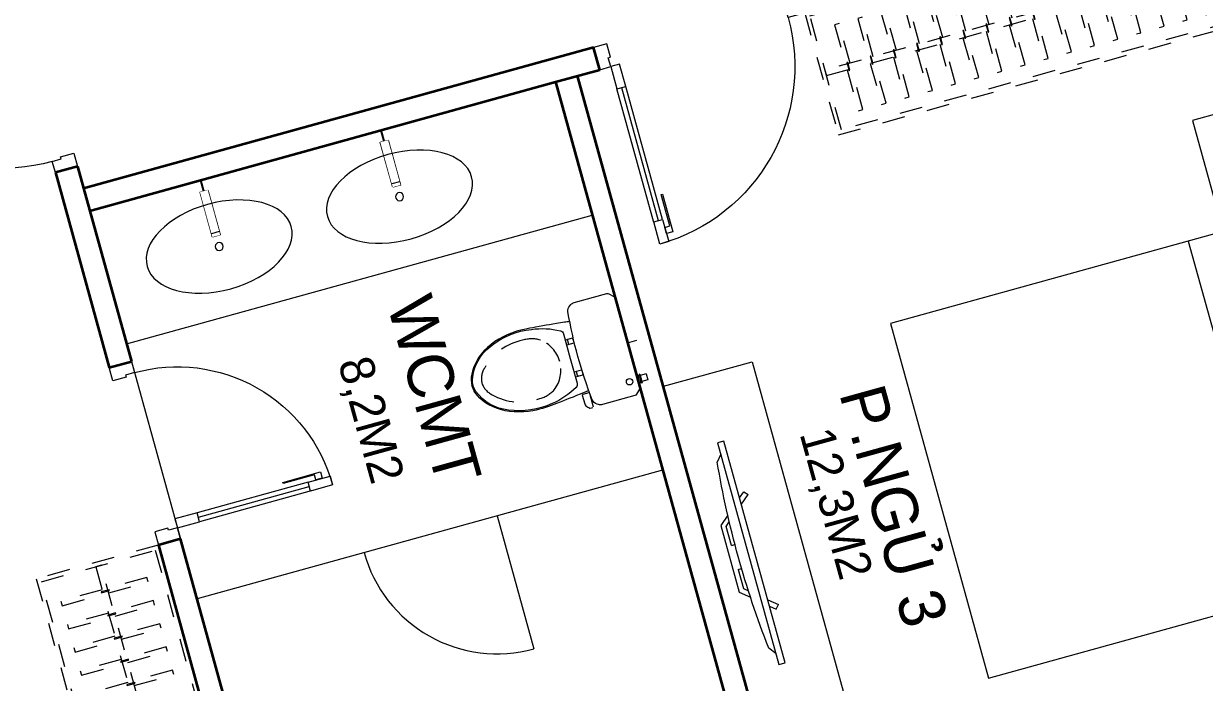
# Model space of a CAD drawing. Header units: metres. Extents: x 568332 to 569219, y 2065964 to 2066430.
# Drawn here: x 568445.01 to 568450.14, y 2066353.79 to 2066356.65 of the extents above; entities that cross this region are included whole.
import ezdxf

# ---------------------------------------------------------------- set-up
doc = ezdxf.new("R2010")
doc.units = ezdxf.units.M
for name, pattern in [('$AUDIT_BAD_LTYPE2', [0]), ('X-5M-G-MB PHONGNGU$0$HIDDEN2', [0.1875, 0.125, -0.0625]), ('xref-thap C (mb tang 32-2)$0$HIDDEN', [0.375, 0.25, -0.125])]:
    doc.linetypes.add(name, pattern=pattern)
doc.layers.get('0').update_dxf_attribs({"linetype": 'CONTINUOUS'})
doc.layers.get('DEFPOINTS').update_dxf_attribs({"linetype": 'CONTINUOUS'})
for name, color, linetype, lineweight in [('-DIM', 9, 'CONTINUOUS', 13), ('-DOOR', 137, 'CONTINUOUS', 9), ('-FURNITURE', 46, 'CONTINUOUS', 9), ('-HATCH', 8, 'CONTINUOUS', 5), ('-TEXT', 7, 'CONTINUOUS', 15), ('-WALL', 4, 'CONTINUOUS', 35), ('TEXT25', 2, 'CONTINUOUS', 13)]:
    doc.layers.add(name, color=color, linetype=linetype, lineweight=lineweight)
doc.styles.add('T1', font='', dxfattribs={"height": 200})
doc.styles.add('vnavanth', font='', dxfattribs={"width": 0.8})
doc.styles.get('T1').set_extended_font_data('VNgeometric Light')
doc.styles.get('vnavanth').set_extended_font_data('.VnAvantH')

# ---------------------------------------------------------------- blocks, each defined once
blk = doc.blocks.new('*U149')
at = {"linetype": '$AUDIT_BAD_LTYPE2'}
for p, q in [((70, 100), (70, 699.9999999999982)), ((90, 699.9999999999982), (90, 100))]:
    blk.add_line(p, q, dxfattribs=at)
for points in [[(50, 699.9999999999982), (90, 699.9999999999982), (90, 799.9999999999982), (50, 799.9999999999982), (50, 699.9999999999982)], [(50, 702.9059272893337), (50, 100)], [(50, 100), (90, 100), (90, 0), (50, 0), (50, 100)]]:
    blk.add_lwpolyline(points)
for points in [[(118.2698876160139, 594.5156181119073), (118.2698876160139, 764.1349438079906), (90, 764.1349438079906), (90, 735.8650561920058), (112.6159100928053, 735.8650561920058), (112.6159100928053, 594.5156181119073)], [(0, 0), (50, 0), (50, -40), (60, -40), (60, -99.99999999999272), (0, -99.99999999999272)], [(899.9999999999982, 1.3252863207713e-28), (849.9999999999982, 1.3252863207713e-28), (849.9999999999982, -40.00000000000001), (839.9999999999982, -40.00000000000001), (839.9999999999982, -99.99999999999272), (899.9999999999982, -99.99999999999272)]]:
    blk.add_lwpolyline(points, close=True)
at = {"linetype": '$AUDIT_BAD_LTYPE2', "ltscale": 0.3}
blk.add_arc((50, 0), 799.9999999999982, 0, 90, dxfattribs=at)
blk = doc.blocks.new('*U18')
at = {"linetype": '$AUDIT_BAD_LTYPE2'}
for p, q in [((70, 100), (69.99999999999999, 599.9999999999982)), ((89.99999999999999, 599.9999999999982), (90, 100))]:
    blk.add_line(p, q, dxfattribs=at)
for points in [[(49.99999999999999, 599.9999999999982), (89.99999999999999, 599.9999999999982), (89.99999999999999, 699.9999999999982), (49.99999999999999, 699.9999999999982), (49.99999999999999, 599.9999999999982)], [(49.99999999999999, 602.9059272893337), (50, 100)], [(50, 100), (90, 100), (90, 0), (50, 0), (50, 100)]]:
    blk.add_lwpolyline(points)
for points in [[(118.2698876160139, 494.5156181119073), (118.2698876160139, 664.1349438079906), (89.99999999999999, 664.1349438079906), (89.99999999999999, 635.8650561920058), (112.6159100928053, 635.8650561920058), (112.6159100928053, 494.5156181119073)], [(0, 0), (50, 0), (50, -40), (60, -40), (60, -100.0001724930698), (0, -100.0001724930698)], [(799.9999999999982, 7.105427357601134e-15), (749.9999999999982, 7.105427357601134e-15), (749.9999999999982, -40), (739.9999999999982, -40), (739.9999999999982, -100.0001724930698), (799.9999999999982, -100.0001724930698)]]:
    blk.add_lwpolyline(points, close=True)
at = {"linetype": '$AUDIT_BAD_LTYPE2', "ltscale": 0.3}
blk.add_arc((50, 0), 699.9999999999982, 0, 90, dxfattribs=at)
blk = doc.blocks.new('G1600')
for p, q in [((137477.0741823114, -212827.2147267315), (139077.0741823114, -212827.2147267327)), ((137227.6935681712, -213391.7193460799), (137227.6935681718, -213076.8871672568)), ((139326.4547964507, -213391.7193460799), (139326.4547964501, -213076.8871672568)), ((137385.1096575831, -213234.3032566686), (137070.2774787599, -213234.3032566681)), ((139169.0387070388, -213234.3032566686), (139483.870885862, -213234.3032566681))]:
    blk.add_line(p, q)
blk.add_lwpolyline([(137477.074182311, -213484.2147267315), (137477.0741823123, -211484.2147267315), (139077.0741823123, -211484.2147267327), (139077.074182311, -213484.2147267327), (137477.074182311, -213484.2147267315)])
for points in [[(136977.074182316, -213484.2147267311), (136977.0741823163, -212984.3917867657), (137477.0741823113, -212984.3917867661), (137477.074182311, -213484.2147267315)], [(137617.074182311, -213375.2147267316), (137617.0741823112, -212998.7147267316), (138234.5741823112, -212998.714726732), (138234.574182311, -213375.214726732)], [(138937.074182311, -213375.2147267325), (138937.0741823112, -212998.7147267325), (138319.5741823112, -212998.7147267321), (138319.574182311, -213375.2147267321)], [(139577.0741823059, -213484.2147267331), (139577.0741823062, -212984.3917867677), (139077.0741823113, -212984.3917867673), (139077.074182311, -213484.2147267327)]]:
    blk.add_lwpolyline(points, close=True)
for centre, radius in [((137227.6935681715, -213234.3032566684), 157.4160894116067), ((139326.4547964504, -213234.3032566684), 157.4160894116067), ((137227.6935681715, -213234.3032566684), 82.41608941160666), ((139326.4547964504, -213234.3032566684), 82.41608941160666)]:
    blk.add_circle(centre, radius)
blk = doc.blocks.new('*U168')
at = {"linetype": 'X-5M-G-MB PHONGNGU$0$HIDDEN2'}
for points in [[(0, 600.0000000004657), (0, 0), (2181.818181820297, -7.813323814654285e-10), (2181.818181820297, 599.9999999996843)], [(2161.818181820297, 579.999661371611), (2161.818181820297, 19.99966137161111), (20, 20.00000000046566), (20, 580.0000000004657)], [(2161.818181820297, 286.6991212946932), (2161.818181820297, 313.0991212946), (20, 313.0991212953813), (19.99999859370291, 286.6991212952417)], [(113.7817614636733, 319.1750910408318), (109.4317788550979, 319.1750910408318), (109.4317788550979, 280.441767644881), (113.7817614636733, 280.441767644881)], [(227.7817614636733, 319.1750910407849), (223.4317788550979, 319.1750910407849), (223.4317788550979, 280.4417676448341), (227.7817614636733, 280.4417676448341)], [(341.7817614636733, 319.175091040738), (337.4317788550979, 319.175091040738), (337.4317788550979, 280.4417676447872), (341.7817614636733, 280.4417676447872)], [(455.7817614636733, 319.1750910406911), (451.4317788550979, 319.1750910406911), (451.4317788550979, 280.4417676447403), (455.7817614636733, 280.4417676447403)], [(569.7817614636733, 319.1750910406442), (565.431778855098, 319.1750910406442), (565.431778855098, 280.4417676446934), (569.7817614636733, 280.4417676446934)], [(683.7817614636733, 319.1750910405973), (679.431778855098, 319.1750910405973), (679.431778855098, 280.4417676446465), (683.7817614636733, 280.4417676446465)], [(797.7817614636733, 319.1750910405504), (793.431778855098, 319.1750910405504), (793.431778855098, 280.4417676445996), (797.7817614636733, 280.4417676445996)], [(911.7817614636733, 319.1750910405035), (907.431778855098, 319.1750910405035), (907.431778855098, 280.4417676445527), (911.7817614636733, 280.4417676445527)], [(1025.781761463673, 319.1750910404566), (1021.431778855098, 319.1750910404566), (1021.431778855098, 280.4417676445057), (1025.781761463673, 280.4417676445057)], [(1139.781761463673, 319.1750910404097), (1135.431778855098, 319.1750910404097), (1135.431778855098, 280.4417676444588), (1139.781761463673, 280.4417676444588)], [(1253.781761463673, 319.1750910403628), (1249.431778855098, 319.1750910403628), (1249.431778855098, 280.4417676444119), (1253.781761463673, 280.4417676444119)], [(1367.781761463673, 319.1750910403159), (1363.431778855098, 319.1750910403159), (1363.431778855098, 280.441767644365), (1367.781761463673, 280.441767644365)], [(1481.781761463673, 319.175091040269), (1477.431778855098, 319.175091040269), (1477.431778855098, 280.4417676443181), (1481.781761463673, 280.4417676443181)], [(1595.781761463673, 319.175091040222), (1591.431778855098, 319.175091040222), (1591.431778855098, 280.4417676442712), (1595.781761463673, 280.4417676442712)], [(1709.781761463673, 319.1750910401751), (1705.431778855098, 319.1750910401751), (1705.431778855098, 280.4417676442243), (1709.781761463673, 280.4417676442243)], [(1823.781761463673, 319.1750910401282), (1819.431778855098, 319.1750910401282), (1819.431778855098, 280.4417676441774), (1823.781761463673, 280.4417676441774)], [(1937.781761463673, 319.1750910400813), (1933.431778855098, 319.1750910400813), (1933.431778855098, 280.4417676441305), (1937.781761463673, 280.4417676441305)], [(2051.781761463673, 319.1750910400344), (2047.431778855098, 319.1750910400344), (2047.431778855098, 280.4417676440836), (2051.781761463673, 280.4417676440836)]]:
    blk.add_lwpolyline(points, close=True, dxfattribs=at)
for points in [[(122.2409142897814, 313.1103512093413), (122.2409142897814, 515.2497102723445), (100.1765458012815, 515.2497102723445), (100.1765458012815, 313.1103512093413)], [(236.2409142897814, 313.1103512092944), (236.2409142897814, 515.2497102722975), (214.1765458012815, 515.2497102722975), (214.1765458012815, 313.1103512092944)], [(350.2409142897814, 313.1103512092475), (350.2409142897814, 515.2497102722507), (328.1765458012815, 515.2497102722507), (328.1765458012815, 313.1103512092475)], [(464.2409142897814, 313.1103512092006), (464.2409142897814, 515.2497102722037), (442.1765458012815, 515.2497102722037), (442.1765458012815, 313.1103512092006)], [(578.2409142897814, 313.1103512091537), (578.2409142897814, 515.2497102721569), (556.1765458012815, 515.2497102721569), (556.1765458012815, 313.1103512091537)], [(692.2409142897814, 313.1103512091068), (692.2409142897814, 515.24971027211), (670.1765458012815, 515.24971027211), (670.1765458012815, 313.1103512091068)], [(806.2409142897814, 313.1103512090599), (806.2409142897814, 515.249710272063), (784.1765458012815, 515.249710272063), (784.1765458012815, 313.1103512090599)], [(920.2409142897814, 313.110351209013), (920.2409142897814, 515.2497102720162), (898.1765458012815, 515.2497102720162), (898.1765458012815, 313.110351209013)], [(1034.240914289781, 313.1103512089661), (1034.240914289781, 515.2497102719692), (1012.176545801281, 515.2497102719692), (1012.176545801281, 313.1103512089661)], [(1148.240914289781, 313.1103512089192), (1148.240914289781, 515.2497102719224), (1126.176545801281, 515.2497102719224), (1126.176545801281, 313.1103512089192)], [(1262.240914289781, 313.1103512088723), (1262.240914289781, 515.2497102718754), (1240.176545801281, 515.2497102718754), (1240.176545801281, 313.1103512088723)], [(1376.240914289781, 313.1103512088254), (1376.240914289781, 515.2497102718285), (1354.176545801281, 515.2497102718285), (1354.176545801281, 313.1103512088254)], [(1490.240914289781, 313.1103512087785), (1490.240914289781, 515.2497102717816), (1468.176545801281, 515.2497102717816), (1468.176545801281, 313.1103512087785)], [(1604.240914289781, 313.1103512087315), (1604.240914289781, 515.2497102717347), (1582.176545801281, 515.2497102717347), (1582.176545801281, 313.1103512087315)], [(1718.240914289781, 313.1103512086846), (1718.240914289781, 515.2497102716878), (1696.176545801281, 515.2497102716878), (1696.176545801281, 313.1103512086846)], [(1832.240914289781, 313.1103512086377), (1832.240914289781, 515.2497102716409), (1810.176545801281, 515.2497102716409), (1810.176545801281, 313.1103512086377)], [(1946.240914289781, 313.1103512085908), (1946.240914289781, 515.2497102715939), (1924.176545801281, 515.2497102715939), (1924.176545801281, 313.1103512085908)], [(2060.240914289781, 313.1103512085439), (2060.240914289781, 515.2497102715471), (2038.176545801281, 515.2497102715471), (2038.176545801281, 313.1103512085439)], [(100.1765458012815, 286.7103512094345), (100.1765458012815, 92.0852110228024), (122.2409142897814, 92.0852110228024), (122.2409142897814, 286.7103512094345)], [(214.1765458012815, 286.7103512093876), (214.1765458012815, 92.08521102275549), (236.2409142897814, 92.08521102275549), (236.2409142897814, 286.7103512093876)], [(328.1765458012815, 286.7103512093407), (328.1765458012815, 92.08521102270858), (350.2409142897814, 92.08521102270858), (350.2409142897814, 286.7103512093407)], [(442.1765458012815, 286.7103512092938), (442.1765458012815, 92.08521102266168), (464.2409142897814, 92.08521102266168), (464.2409142897814, 286.7103512092938)], [(556.1765458012815, 286.7103512092469), (556.1765458012815, 92.08521102261477), (578.2409142897814, 92.08521102261477), (578.2409142897814, 286.7103512092469)], [(670.1765458012815, 286.7103512092), (670.1765458012815, 92.08521102256786), (692.2409142897814, 92.08521102256786), (692.2409142897814, 286.7103512092)], [(784.1765458012815, 286.7103512091531), (784.1765458012815, 92.08521102252095), (806.2409142897814, 92.08521102252095), (806.2409142897814, 286.7103512091531)], [(898.1765458012815, 286.7103512091062), (898.1765458012815, 92.08521102247404), (920.2409142897814, 92.08521102247404), (920.2409142897814, 286.7103512091062)], [(1012.176545801281, 286.7103512090592), (1012.176545801281, 92.08521102242715), (1034.240914289781, 92.08521102242715), (1034.240914289781, 286.7103512090592)], [(1126.176545801281, 286.7103512090123), (1126.176545801281, 92.08521102238024), (1148.240914289781, 92.08521102238024), (1148.240914289781, 286.7103512090123)], [(1240.176545801281, 286.7103512089654), (1240.176545801281, 92.08521102233333), (1262.240914289781, 92.08521102233333), (1262.240914289781, 286.7103512089654)], [(1354.176545801281, 286.7103512089186), (1354.176545801281, 92.08521102228642), (1376.240914289781, 92.08521102228642), (1376.240914289781, 286.7103512089186)], [(1468.176545801281, 286.7103512088717), (1468.176545801281, 92.0852110222395), (1490.240914289781, 92.0852110222395), (1490.240914289781, 286.7103512088717)], [(1582.176545801281, 286.7103512088247), (1582.176545801281, 92.0852110221926), (1604.240914289781, 92.0852110221926), (1604.240914289781, 286.7103512088247)], [(1696.176545801281, 286.7103512087778), (1696.176545801281, 92.0852110221457), (1718.240914289781, 92.0852110221457), (1718.240914289781, 286.7103512087778)], [(1810.176545801281, 286.7103512087309), (1810.176545801281, 92.08521102209879), (1832.240914289781, 92.08521102209879), (1832.240914289781, 286.7103512087309)], [(1924.176545801281, 286.710351208684), (1924.176545801281, 92.08521102205188), (1946.240914289781, 92.08521102205188), (1946.240914289781, 286.710351208684)], [(2038.176545801281, 286.7103512086371), (2038.176545801281, 92.08521102200497), (2060.240914289781, 92.08521102200497), (2060.240914289781, 286.7103512086371)]]:
    blk.add_lwpolyline(points, dxfattribs=at)
blk = doc.blocks.new('XR.MB.LM123$0$tvi 1')
blk.add_lwpolyline([(28.54445810673496, -2.291926648467779e-10), (28.54445810673496, -999.9999999999964), (-7.275957614183426e-12, -1000), (0, 0)], close=True)
for points in [[(28.54445810680045, -50.31958968611434), (52.37372755713295, -80.86315460130209)], [(-24.09820395050338, -235.5599978379832), (-39.09879504836863, -251.7939635238108)], [(0, -284.7849796677438), (-39.09879504836863, -251.7939635238108)], [(0, -255.9952397129928), (-24.09820395050338, -235.5599978379832)], [(69.66229681991535, -315.0836646851385), (111.1934016081432, -350.2927865858655), (111.193401608034, -649.712917566063), (69.68611289083492, -684.9110379843005)], [(89.09002233762294, -445.7449799550195), (89.09002233762294, -359.9578938602899), (70.91298945683957, -344.6203678706661)], [(89.09002233762294, -445.7449799550195), (73.49991829216015, -445.7449799550232)], [(89.09002233768115, -554.2550200447404), (89.09002233773936, -640.0421061392371), (70.91298945678864, -655.3796321293303)], [(89.09002233768115, -554.2550200447404), (73.49991829216015, -554.2550200447404)], [(0, -715.2150203320198), (-39.09879504836863, -748.2060364759491)], [(-24.09820395050338, -764.4400021620095), (-39.09879504836863, -748.2060364759491)], [(0, -744.004760287), (-24.09820395050338, -764.4400021620095)], [(28.54445810674224, -949.680410313882), (52.37372755713295, -919.1368453984578)]]:
    blk.add_lwpolyline(points)
blk.add_arc((-4025.16618952866, -499.9999999999964), 4099.025185406737, 354.1310878512652, 5.868912148527433)
blk = doc.blocks.new('Sink_Cicle')
blk.add_lwpolyline([(17.49999987077899, -50.00226151314564), (-17.49999987077899, -49.99773848685436), (-17.51615354442038, -252.2967581441626), (17.48384613892995, -252.3012811850058)], close=True)
blk.add_circle((0, -300), 17.5)
at = {"layer": 'DEFPOINTS'}
blk.add_line((0, -100), (0, 0), dxfattribs=at)
blk.add_wipeout([(17.499999870775355, -50.00226151314928), (-17.49999987078263, -49.99773848685436), (-17.516153544427652, -252.29675814416623), (17.48384613892631, -252.3012811850058)])
at = {"layer": '-FURNITURE', "linetype": 'Continuous'}
blk.add_ellipse((0, -300), major_axis=(-325, 0), ratio=0.5846153846153846, dxfattribs=at)
blk.add_line((-17.51421511289664, -237.2967582757119), (17.48578462866135, -237.3012813020032))
blk = doc.blocks.new('*U259')
at = {"linetype": 'X-5M-G-MB PHONGNGU$0$HIDDEN2'}
for points in [[(0, 600.0000000004657), (0, 0), (2421.832438847273, -8.800904927324484e-10), (2421.832438847273, 599.9999999995855)], [(2401.832438847273, 579.9996613715122), (2401.832438847273, 19.99966137151235), (20, 20.00000000046566), (20, 580.0000000004657)], [(2401.832438847273, 286.6991212945944), (2401.832438847273, 313.0991212945012), (20, 313.0991212953813), (19.99999859370291, 286.6991212952417)], [(113.7817614636733, 319.1750910408318), (109.4317788550979, 319.1750910408318), (109.4317788550979, 280.441767644881), (113.7817614636733, 280.441767644881)], [(227.7817614636733, 319.1750910407849), (223.4317788550979, 319.1750910407849), (223.4317788550979, 280.4417676448341), (227.7817614636733, 280.4417676448341)], [(341.7817614636733, 319.175091040738), (337.4317788550979, 319.175091040738), (337.4317788550979, 280.4417676447872), (341.7817614636733, 280.4417676447872)], [(455.7817614636733, 319.1750910406911), (451.4317788550979, 319.1750910406911), (451.4317788550979, 280.4417676447403), (455.7817614636733, 280.4417676447403)], [(569.7817614636733, 319.1750910406442), (565.431778855098, 319.1750910406442), (565.431778855098, 280.4417676446934), (569.7817614636733, 280.4417676446934)], [(683.7817614636733, 319.1750910405973), (679.431778855098, 319.1750910405973), (679.431778855098, 280.4417676446465), (683.7817614636733, 280.4417676446465)], [(797.7817614636733, 319.1750910405504), (793.431778855098, 319.1750910405504), (793.431778855098, 280.4417676445996), (797.7817614636733, 280.4417676445996)], [(911.7817614636733, 319.1750910405035), (907.431778855098, 319.1750910405035), (907.431778855098, 280.4417676445527), (911.7817614636733, 280.4417676445527)], [(1025.781761463673, 319.1750910404566), (1021.431778855098, 319.1750910404566), (1021.431778855098, 280.4417676445057), (1025.781761463673, 280.4417676445057)], [(1139.781761463673, 319.1750910404097), (1135.431778855098, 319.1750910404097), (1135.431778855098, 280.4417676444588), (1139.781761463673, 280.4417676444588)], [(1253.781761463673, 319.1750910403628), (1249.431778855098, 319.1750910403628), (1249.431778855098, 280.4417676444119), (1253.781761463673, 280.4417676444119)], [(1367.781761463673, 319.1750910403159), (1363.431778855098, 319.1750910403159), (1363.431778855098, 280.441767644365), (1367.781761463673, 280.441767644365)], [(1481.781761463673, 319.175091040269), (1477.431778855098, 319.175091040269), (1477.431778855098, 280.4417676443181), (1481.781761463673, 280.4417676443181)], [(1595.781761463673, 319.175091040222), (1591.431778855098, 319.175091040222), (1591.431778855098, 280.4417676442712), (1595.781761463673, 280.4417676442712)], [(1709.781761463673, 319.1750910401751), (1705.431778855098, 319.1750910401751), (1705.431778855098, 280.4417676442243), (1709.781761463673, 280.4417676442243)], [(1823.781761463673, 319.1750910401282), (1819.431778855098, 319.1750910401282), (1819.431778855098, 280.4417676441774), (1823.781761463673, 280.4417676441774)], [(1937.781761463673, 319.1750910400813), (1933.431778855098, 319.1750910400813), (1933.431778855098, 280.4417676441305), (1937.781761463673, 280.4417676441305)], [(2051.781761463673, 319.1750910400344), (2047.431778855098, 319.1750910400344), (2047.431778855098, 280.4417676440836), (2051.781761463673, 280.4417676440836)], [(2165.781761463673, 319.1750910399875), (2161.431778855098, 319.1750910399875), (2161.431778855098, 280.4417676440366), (2165.781761463673, 280.4417676440366)], [(2279.781761463673, 319.1750910399406), (2275.431778855098, 319.1750910399406), (2275.431778855098, 280.4417676439897), (2279.781761463673, 280.4417676439897)]]:
    blk.add_lwpolyline(points, close=True, dxfattribs=at)
for points in [[(122.2409142897814, 313.1103512093413), (122.2409142897814, 515.2497102723445), (100.1765458012815, 515.2497102723445), (100.1765458012815, 313.1103512093413)], [(236.2409142897814, 313.1103512092944), (236.2409142897814, 515.2497102722975), (214.1765458012815, 515.2497102722975), (214.1765458012815, 313.1103512092944)], [(350.2409142897814, 313.1103512092475), (350.2409142897814, 515.2497102722507), (328.1765458012815, 515.2497102722507), (328.1765458012815, 313.1103512092475)], [(464.2409142897814, 313.1103512092006), (464.2409142897814, 515.2497102722037), (442.1765458012815, 515.2497102722037), (442.1765458012815, 313.1103512092006)], [(578.2409142897814, 313.1103512091537), (578.2409142897814, 515.2497102721569), (556.1765458012815, 515.2497102721569), (556.1765458012815, 313.1103512091537)], [(692.2409142897814, 313.1103512091068), (692.2409142897814, 515.24971027211), (670.1765458012815, 515.24971027211), (670.1765458012815, 313.1103512091068)], [(806.2409142897814, 313.1103512090599), (806.2409142897814, 515.249710272063), (784.1765458012815, 515.249710272063), (784.1765458012815, 313.1103512090599)], [(920.2409142897814, 313.110351209013), (920.2409142897814, 515.2497102720162), (898.1765458012815, 515.2497102720162), (898.1765458012815, 313.110351209013)], [(1034.240914289781, 313.1103512089661), (1034.240914289781, 515.2497102719692), (1012.176545801281, 515.2497102719692), (1012.176545801281, 313.1103512089661)], [(1148.240914289781, 313.1103512089192), (1148.240914289781, 515.2497102719224), (1126.176545801281, 515.2497102719224), (1126.176545801281, 313.1103512089192)], [(1262.240914289781, 313.1103512088723), (1262.240914289781, 515.2497102718754), (1240.176545801281, 515.2497102718754), (1240.176545801281, 313.1103512088723)], [(1376.240914289781, 313.1103512088254), (1376.240914289781, 515.2497102718285), (1354.176545801281, 515.2497102718285), (1354.176545801281, 313.1103512088254)], [(1490.240914289781, 313.1103512087785), (1490.240914289781, 515.2497102717816), (1468.176545801281, 515.2497102717816), (1468.176545801281, 313.1103512087785)], [(1604.240914289781, 313.1103512087315), (1604.240914289781, 515.2497102717347), (1582.176545801281, 515.2497102717347), (1582.176545801281, 313.1103512087315)], [(1718.240914289781, 313.1103512086846), (1718.240914289781, 515.2497102716878), (1696.176545801281, 515.2497102716878), (1696.176545801281, 313.1103512086846)], [(1832.240914289781, 313.1103512086377), (1832.240914289781, 515.2497102716409), (1810.176545801281, 515.2497102716409), (1810.176545801281, 313.1103512086377)], [(1946.240914289781, 313.1103512085908), (1946.240914289781, 515.2497102715939), (1924.176545801281, 515.2497102715939), (1924.176545801281, 313.1103512085908)], [(2060.240914289781, 313.1103512085439), (2060.240914289781, 515.2497102715471), (2038.176545801281, 515.2497102715471), (2038.176545801281, 313.1103512085439)], [(2174.240914289781, 313.110351208497), (2174.240914289781, 515.2497102715001), (2152.176545801281, 515.2497102715001), (2152.176545801281, 313.110351208497)], [(2288.240914289781, 313.1103512084501), (2288.240914289781, 515.2497102714533), (2266.176545801281, 515.2497102714533), (2266.176545801281, 313.1103512084501)], [(100.1765458012815, 286.7103512094345), (100.1765458012815, 92.0852110228024), (122.2409142897814, 92.0852110228024), (122.2409142897814, 286.7103512094345)], [(214.1765458012815, 286.7103512093876), (214.1765458012815, 92.08521102275549), (236.2409142897814, 92.08521102275549), (236.2409142897814, 286.7103512093876)], [(328.1765458012815, 286.7103512093407), (328.1765458012815, 92.08521102270858), (350.2409142897814, 92.08521102270858), (350.2409142897814, 286.7103512093407)], [(442.1765458012815, 286.7103512092938), (442.1765458012815, 92.08521102266168), (464.2409142897814, 92.08521102266168), (464.2409142897814, 286.7103512092938)], [(556.1765458012815, 286.7103512092469), (556.1765458012815, 92.08521102261477), (578.2409142897814, 92.08521102261477), (578.2409142897814, 286.7103512092469)], [(670.1765458012815, 286.7103512092), (670.1765458012815, 92.08521102256786), (692.2409142897814, 92.08521102256786), (692.2409142897814, 286.7103512092)], [(784.1765458012815, 286.7103512091531), (784.1765458012815, 92.08521102252095), (806.2409142897814, 92.08521102252095), (806.2409142897814, 286.7103512091531)], [(898.1765458012815, 286.7103512091062), (898.1765458012815, 92.08521102247404), (920.2409142897814, 92.08521102247404), (920.2409142897814, 286.7103512091062)], [(1012.176545801281, 286.7103512090592), (1012.176545801281, 92.08521102242715), (1034.240914289781, 92.08521102242715), (1034.240914289781, 286.7103512090592)], [(1126.176545801281, 286.7103512090123), (1126.176545801281, 92.08521102238024), (1148.240914289781, 92.08521102238024), (1148.240914289781, 286.7103512090123)], [(1240.176545801281, 286.7103512089654), (1240.176545801281, 92.08521102233333), (1262.240914289781, 92.08521102233333), (1262.240914289781, 286.7103512089654)], [(1354.176545801281, 286.7103512089186), (1354.176545801281, 92.08521102228642), (1376.240914289781, 92.08521102228642), (1376.240914289781, 286.7103512089186)], [(1468.176545801281, 286.7103512088717), (1468.176545801281, 92.0852110222395), (1490.240914289781, 92.0852110222395), (1490.240914289781, 286.7103512088717)], [(1582.176545801281, 286.7103512088247), (1582.176545801281, 92.0852110221926), (1604.240914289781, 92.0852110221926), (1604.240914289781, 286.7103512088247)], [(1696.176545801281, 286.7103512087778), (1696.176545801281, 92.0852110221457), (1718.240914289781, 92.0852110221457), (1718.240914289781, 286.7103512087778)], [(1810.176545801281, 286.7103512087309), (1810.176545801281, 92.08521102209879), (1832.240914289781, 92.08521102209879), (1832.240914289781, 286.7103512087309)], [(1924.176545801281, 286.710351208684), (1924.176545801281, 92.08521102205188), (1946.240914289781, 92.08521102205188), (1946.240914289781, 286.710351208684)], [(2038.176545801281, 286.7103512086371), (2038.176545801281, 92.08521102200497), (2060.240914289781, 92.08521102200497), (2060.240914289781, 286.7103512086371)], [(2152.176545801281, 286.7103512085902), (2152.176545801281, 92.08521102195806), (2174.240914289781, 92.08521102195806), (2174.240914289781, 286.7103512085902)], [(2266.176545801281, 286.7103512085433), (2266.176545801281, 92.08521102191116), (2288.240914289781, 92.08521102191116), (2288.240914289781, 286.7103512085433)]]:
    blk.add_lwpolyline(points, dxfattribs=at)
blk = doc.blocks.new('A$C18091ED7')
for p, q in [((9.957147995010018e-09, -42.13376978135784), (0, -3.786117304116488e-07)), ((146.1412317672475, -26.59467297248193), (179.181621938591, -26.59467296488583)), ((146.1412317672475, -26.59467297248193), (146.1412317680188, -30.17859706786112)), ((146.1412317680188, -30.17859706786112), (165.7503655985456, -30.17859706340823)), ((153.0594147269658, -36.79204952501459), (146.1412317680188, -30.17859706786112)), ((152.3191092506386, -2.717133611440659e-07), (152.3191092568413, -26.59467297093943)), ((152.3191092506386, -2.717133611440659e-07), (179.1816219322718, -2.654269337654114e-07)), ((153.0594147269658, -36.79204952501459), (165.7503656001572, -36.79204952192958)), ((153.0594147275151, -39.73033438943094), (153.0594147269658, -36.79204952501459)), ((153.0594147275151, -39.73033438943094), (178.4413164740145, -39.73033438349376)), ((153.0594147275151, -39.73033438943094), (178.4413164740145, -39.73033438349376)), ((153.0594147275151, -39.73033438943094), (153.0594147281554, -42.13376974494895)), ((185.3594994290725, -30.17859705851879), (165.7503655985456, -30.17859706340823)), ((178.4413164733487, -36.79204951884458), (165.7503656001572, -36.79204952192958)), ((185.3594994290725, -30.17859705851879), (178.4413164733487, -36.79204951884458)), ((178.4413164733487, -36.79204951884458), (178.4413164740145, -39.73033438349376)), ((178.4413164740145, -39.73033438349376), (178.4413164746547, -42.1337697392446)), ((179.1816219322718, -2.654269337654114e-07), (179.181621938591, -26.59467296488583)), ((179.181621938591, -26.59467296488583), (185.3594994283012, -26.59467296337243)), ((185.3594994283012, -26.59467296337243), (185.3594994290725, -30.17859705851879)), ((-83.25994817525861, -267.3592828898691), (-83.259948167517, -299.9634285944048)), ((-83.25994817257379, -278.4883151478134), (-83.25994817046012, -287.6388527823146)), ((-60.91100930959874, -290.0299398849311), (-83.25994816994717, -290.0299398901407)), ((-62.88950393904452, -265.3807882612164), (-81.28145355204106, -265.3807882657275)), ((-60.91100931491019, -267.3592828844266), (-60.91100930728498, -299.9634285889624)), ((60.9110093945892, -267.3592828557594), (60.9110094022144, -299.9634285600623)), ((60.91100939990065, -290.029939856031), (83.25994826024908, -290.0299398510542)), ((62.88950401780676, -265.3807882316178), (81.2814536308033, -265.3807882273395)), ((83.25994825493763, -267.3592828505498), (83.25994826256283, -299.9634285550856)), ((83.25994825750604, -278.488315108727), (83.2599482596197, -287.6388527429954)), ((165.3959958605519, -261.9873972070927), (165.3959958671003, -289.7349902229907)), ((167.8691141396885, -259.5142789271486), (228.0810223811895, -259.5142789128586)), ((167.8691141472664, -292.2081085020036), (206.7175896017579, -292.2081084926904)), ((230.5541406641933, -274.3229751045001), (230.5541406613593, -261.9873971916386))]:
    blk.add_line(p, q)
for points in [[(230.0000000517721, -218.5046414944518, -0.1374073801801567), (225.4781190853137, -234.6482587013161), (221.7949787454636, -240.7070387715066, -0.2360805181595358), (198.2560902649639, -255.4947853636986, -0.0519608230665726), (-198.2560901437319, -255.4947854572965, -0.236080518165078), (-221.7949786317113, -240.7070388760185), (-225.4781189743626, -234.6482588077488, -0.1374073801809237), (-229.9999999484608, -218.5046416030382), (-229.9999999831671, -71.98694829508895, -0.1989123673786679), (-226.3782021181105, -63.2431547633314), (-208.8906150607545, -45.75556769772083, -0.1989123673792025), (-200.1468215308087, -42.13376982865157), (9.971699910238385e-09, -42.13376978135784), (200.1468215506357, -42.13376973403501, -0.1989123673792025), (208.8906150822841, -45.75556759897154), (226.3782021480001, -63.24315465634572, -0.1989123673791691), (230.0000000170658, -71.98694818626973)], [(144.14367173758, -618.9627606730501, -0.2124047892419209), (26.30999211127346, -734.491494372196, -0.0276853236339062), (-0.5628229983012716, -738.609219571983, -0.0222792448073508), (-26.30999181118386, -734.4914943844487, -0.2124047892421136), (-144.1436714920528, -618.9627607410075, -0.1427957259999892), (-167.2376623962118, -428.0139674870588, -0.0930051380368448), (-127.9331820271946, -309.1271633332653, -0.2564387014614383), (-111.240849547703, -299.9634286007786), (4.746470949612558e-08, -299.9634285748762), (111.2408496426324, -299.9634285482753, -0.2564387014619951), (127.933182126606, -309.1271632729331, -0.0930051380368741), (167.2376625517572, -428.0139674081001, -0.1427957260000456)]]:
    blk.add_lwpolyline(points, format="xyb", close=True)
at = {"linetype": 'xref-thap C (mb tang 32-2)$0$HIDDEN', "ltscale": 100}
blk.add_lwpolyline([(61.00044987679576, -669.0176259216969, -0.1990312026443698), (1.417429302819073e-07, -698.769823720475, -0.1990312026443799), (-61.00044960746891, -669.0176259504806, -0.2189240232571595), (-131.9321382956405, -478.313622940972, -0.1537914605682739), (-112.4681372026971, -403.989815428853, -0.2367011859554165), (5.876427167095244e-08, -347.5870280214876, -0.2367011859554843), (112.4681373467611, -403.9898153757968, -0.1537914605681893), (131.9321384748619, -478.313622878748, -0.2189240232571754)], format="xyb", close=True, dxfattribs=at)
blk.add_circle((165.7503656100234, -78.39166221523192), 13.90362011701458)
for centre, radius, start, end in [((-81.28145355158267, -267.3592828894034), 1.978494623656905, 90.00000001354867, 180.0000000133402), ((-62.88950393858613, -267.3592828848923), 1.978494623656905, 1.334021322268115e-08, 90.00000001354867), ((62.88950401826514, -267.3592828552937), 1.978494623656905, 90.00000001354867, 180.0000000133402), ((81.28145363126168, -267.3592828510155), 1.978494623656905, 1.334021322268115e-08, 90.00000001354867), ((167.8691141402633, -261.9873972065106), 2.473118279571131, 90.00000001354867, 180.0000000133402), ((167.8691141466952, -289.7349902224087), 2.473118279571131, 180.0000000133402, 270.0000000135486), ((206.717589598069, -276.6690117186226), 15.53909677420133, 270.0000000135486, 306.4658507565522), ((168.3527972659103, -224.7572911087773), 80.08895368617857, 306.4658507565522, 320.3122930343796), ((228.0810223845983, -274.3229751050822), 2.473118279571131, 320.3122930343796, 1.334021322268115e-08)]:
    blk.add_arc(centre, radius, start, end)
for points, knots in [([(-155.6468228230951, -259.4535552573798), (-156.6353001506941, -267.2522313103836), (-164.2940232875517, -328.394745314552), (-169.1545302536251, -385.0939582949213), (-183.68571763406, -527.7705276800843), (-135.602968026873, -679.1126648240606), (-50.29344375100118, -735.2493608418445), (-19.70048385594782, -741.0901266933652), (1.531116140540689e-07, -743.6724421556864)], [130.6139379315478, 130.6139379315478, 130.6139379315478, 130.6139379315478, 152.8521090939923, 311.1293507817257, 417.703951170228, 561.3833927516608, 697.6926317810714, 710.812262267882, 710.812262267882, 710.812262267882, 710.812262267882]), ([(155.6468228994709, -259.4535551877343), (156.6353002305841, -267.2522312389628), (164.2940233960289, -328.3947452375724), (169.1545303888706, -385.0939582149149), (183.6857178367027, -527.7705275934422), (135.6029683008201, -679.1126647599449), (50.29344405157826, -735.2493608178338), (19.70048415924612, -741.0901266841101), (1.530679583083838e-07, -743.6724421554536)], [130.613937934949, 130.613937934949, 130.613937934949, 130.613937934949, 152.8521090939923, 311.1293507817257, 417.703951170228, 561.3833927516608, 697.6926317810714, 710.812262267882, 710.812262267882, 710.812262267882, 710.812262267882])]:
    blk.add_open_spline(points, degree=3, knots=knots)
blk = doc.blocks.new('M41-T3')
at = {"layer": '-FURNITURE'}
blk.add_line((199114.7348676083, -1624314.760980329), (199114.7348676085, -1626414.760980331), dxfattribs=at)
for points in [[(198764.7349251727, -1623814.760423056), (200364.7349251727, -1623814.760423564), (200364.7349251026, -1624214.761016521), (198764.7349251026, -1624214.761016013)], [(197364.8113965852, -1624314.760980329), (197364.8113965852, -1626414.76097814), (197964.8113965852, -1626414.76097814), (197964.8113965852, -1624314.760980329)]]:
    blk.add_lwpolyline(points, close=True, dxfattribs=at)
blk.add_lwpolyline([(199114.7348676084, -1625061.538327638), (199714.7348676084, -1625061.538327638)], dxfattribs=at)
blk.add_arc((199114.7348676084, -1625061.538327638), 600, 270, 0, dxfattribs=at)
at = {"layer": '-HATCH'}
blk.add_line((198044.7217986033, -1626414.760978182), (198844.7217986033, -1626414.760978182), dxfattribs=at)
at = {"layer": '-WALL'}
for p, q in [((197364.811320789, -1624114.761232715), (197264.8113510602, -1624114.761237022)), ((197264.8113510602, -1624114.761237022), (197264.8113942572, -1626414.760981833)), ((197364.8113234111, -1624314.760980329), (197364.811320789, -1624114.761232715)), ((201064.7348676092, -1624214.760980329), (197364.8113234111, -1624214.761139688)), ((197364.8113942573, -1626414.760981833), (197364.8113240029, -1624314.760980329)), ((197164.8113926225, -1626414.760977712), (198044.7217986033, -1626414.760978182)), ((197164.8113926225, -1626414.760977712), (197164.8113926225, -1626514.760977712)), ((198044.7218023218, -1626514.760978199), (198044.7217986033, -1626414.760978182)), ((201064.7348676085, -1626414.76098033), (198844.7217986034, -1626414.760978689)), ((198844.7217986034, -1626414.760978689), (198844.7217986034, -1626514.760978723)), ((197164.8113926225, -1626514.760977712), (198044.7218023218, -1626514.760978199)), ((198844.7217986034, -1626514.760978723), (201064.7348676086, -1626514.76098042))]:
    blk.add_line(p, q, dxfattribs=at)
blk.add_lwpolyline([(197364.8113240029, -1624314.760980329), (201064.7348676093, -1624314.760980329), (201064.7348676088, -1624615.413587502), (201264.7348676088, -1624615.413587502), (201264.7348676089, -1623314.925159686)], dxfattribs=at)
at = {"layer": '-DOOR', "xscale": -1}
for p, rotation in [((197364.8113081258, -1624114.761232715), 270), ((196264.8113926226, -1626514.760977712), 180)]:
    blk.add_blockref('*U149', p, dxfattribs=dict(at, rotation=rotation))
blk.add_blockref('*U18', (198844.7217986034, -1626414.760978182), dxfattribs=at)
at = {"layer": '-FURNITURE', "extrusion": (0, 0, -1), "xscale": -0.916666666665974, "yscale": 0.916666666665974, "zscale": -0.916666666665974}
for name, p, rotation in [('*U168', (-197364.8113234111, -1621189.843198253), 90), ('*U259', (-201064.734867545, -1626515.413587502), 180)]:
    blk.add_blockref(name, p, dxfattribs=dict(at, rotation=rotation))
at = {"layer": '-FURNITURE', "xscale": -1, "rotation": 180}
blk.add_blockref('G1600', (61287.66068530278, -1834674.057924987), dxfattribs=at)
at = {"layer": '-FURNITURE', "extrusion": (0, 0, -1), "rotation": 269.9963102775856}
blk.add_blockref('XR.MB.LM123$0$tvi 1', (-199064.7249134163, -1624024.517598751), dxfattribs=at)
at = {"layer": '-FURNITURE'}
blk.add_blockref('A$C18091ED7', (198540.8914231333, -1624272.627210528), dxfattribs=at)
at = {"layer": '-TEXT', "color": 2, "style": 'vnavanth'}
for s, p in [('p.ngñ 3', (198998.1324371331, -1623486.925659369)), ('wcMT', (198098.7548581416, -1625278.118660478))]:
    blk.add_text(s, height=199.9591899200177, dxfattribs=at).set_placement(p)
at = {"layer": 'TEXT25', "style": 'T1'}
for s, rotation, p in [('12,3M2', 1.334020893750676e-08, (199120.8056152813, -1623699.549285594)), ('8,2M2', 1.005123984043621e-08, (198287.4845251306, -1625551.226589274))]:
    blk.add_text(s, height=150, rotation=rotation, dxfattribs=at).set_placement(p)
at = {"ltscale": 300, "xscale": -1, "rotation": 90}
for p in [(197364.8113965852, -1625100.578268831), (197364.8113965852, -1625913.854159518)]:
    blk.add_blockref('Sink_Cicle', p, dxfattribs=at)

msp = doc.modelspace()

# ---------------------------------------------------------------- block references
at = {"layer": '-DIM', "xscale": 0.001, "yscale": 0.001, "zscale": 0.001, "rotation": 285.4590240793294}
msp.add_blockref('M41-T3', (569960.2636629492, 2066979.582005315), dxfattribs=at)

doc.saveas('drawing.dxf')
